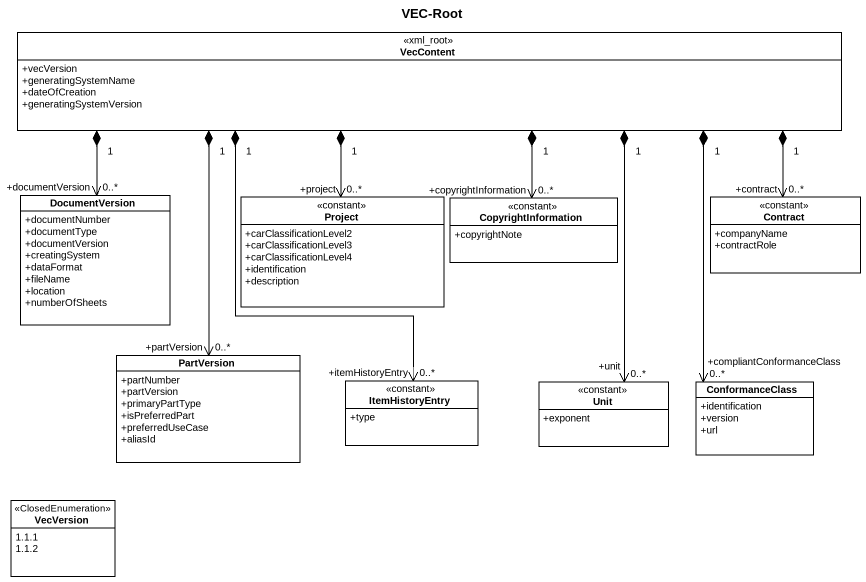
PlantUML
@startuml
title VEC-Root
hide circle
hide empty members
skinparam classAttributeIconSize 0
class VecContent <<xml_root>> {
  +vecVersion
  +generatingSystemName
  +dateOfCreation
  +generatingSystemVersion
}
class DocumentVersion {
  +documentNumber
  +documentType
  +documentVersion
  +creatingSystem
  +dataFormat
  +fileName
  +location
  +numberOfSheets
}
class Project <<constant>> {
  +carClassificationLevel2
  +carClassificationLevel3
  +carClassificationLevel4
  +identification
  +description
}
class CopyrightInformation <<constant>> {
  +copyrightNote
}
class Contract <<constant>> {
  +companyName
  +contractRole
}
class PartVersion {
  +partNumber
  +partVersion
  +primaryPartType
  +isPreferredPart
  +preferredUseCase
  +aliasId
}
class ItemHistoryEntry <<constant>> {
  +type
}
class Unit <<constant>> {
  +exponent
}
class ConformanceClass {
  +identification
  +version
  +url
}
enum VecVersion <<ClosedEnumeration>> {
  1.1.1
  1.1.2
}
VecContent "1" *-left-> "+documentVersion\n0..*" DocumentVersion
VecContent "1" *--> "+project\n0..*" Project
VecContent "1" *--> "+copyrightInformation\n0..*" CopyrightInformation
VecContent "1" *-right-> "+contract\n0..*" Contract
VecContent "1" *--> "+partVersion\n0..*" PartVersion
VecContent "1" *--> "+itemHistoryEntry\n0..*" ItemHistoryEntry
VecContent "1" *--> "+unit\n0..*" Unit
VecContent "1" *--> "+compliantConformanceClass\n0..*" ConformanceClass
@enduml
